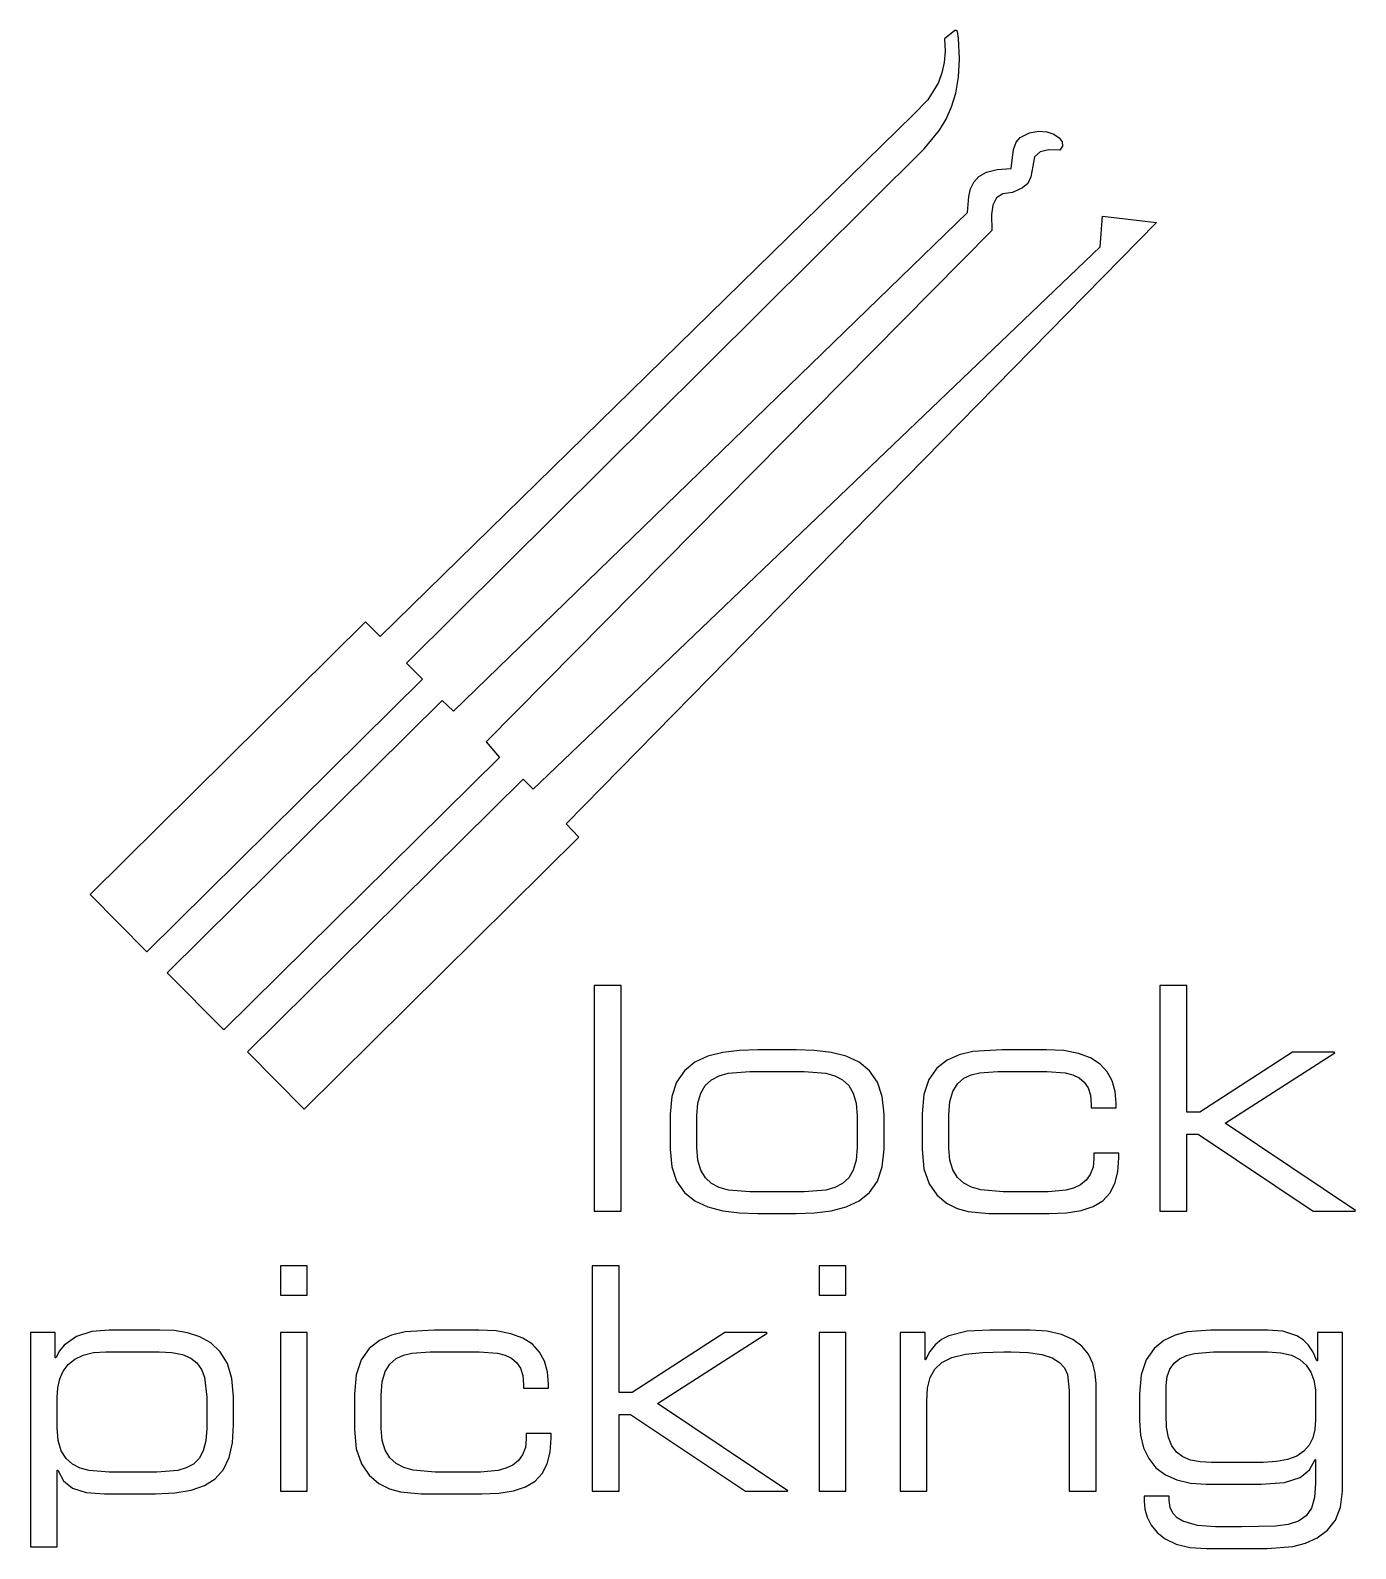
# Model space of a CAD drawing. Extents: x 28 to 171, y 60 to 224.
import ezdxf

# ---------------------------------------------------------------- set-up
doc = ezdxf.new("R2010")
doc.units = 0

msp = doc.modelspace()

# ---------------------------------------------------------------- linework, layer by layer
at = {"layer": 'Layer 1'}
for p, q in [((128.199084, 223.918261), (127.08893, 223.045969)), ((127.08893, 223.045969), (127.089, 223.046)), ((127.089, 223.046), (127.161611, 221.705253)), ((128.36904, 223.950286), (128.199084, 223.918261)), ((128.493775, 223.844766), (128.36904, 223.950286)), ((128.60321, 223.09484), (128.493775, 223.844766)), ((128.710119, 220.862868), (128.60321, 223.09484)), ((127.161611, 221.705253), (127.071347, 220.476319)), ((127.071347, 220.476319), (126.829858, 219.34858)), ((128.607634, 218.903129), (128.710119, 220.862868)), ((126.44879, 218.311415), (125.31451, 216.466333)), ((126.829858, 219.34858), (126.44879, 218.311415)), ((128.319309, 217.184997), (128.607634, 218.903129)), ((125.31451, 216.466333), (123.76169, 214.85612)), ((127.868699, 215.677842), (128.319309, 217.184997)), ((123.76169, 214.85612), (66.16419, 158.49442)), ((127.279356, 214.351038), (127.868699, 215.677842)), ((124.91448, 211.14644), (126.574836, 213.173954)), ((126.574836, 213.173954), (127.279356, 214.351038)), ((134.564302, 211.079594), (134.824539, 211.864525)), ((134.824539, 211.864525), (135.262161, 212.38797)), ((135.262161, 212.38797), (136.2767, 212.889634)), ((136.2767, 212.889634), (137.25427, 213.075361)), ((137.25427, 213.075361), (138.14474, 213.007052)), ((138.14474, 213.007052), (138.897978, 212.746606)), ((138.897978, 212.746606), (139.463855, 212.355921)), ((139.463855, 212.355921), (139.792238, 211.896897)), ((139.792238, 211.896897), (139.832997, 211.431434)), ((95.584255, 181.985477), (124.91448, 211.14644)), ((134.30598, 209.02949), (134.564302, 211.079594)), ((136.830678, 210.284952), (136.634451, 209.27512)), ((137.443747, 210.843207), (136.830678, 210.284952)), ((138.377556, 211.053997), (137.443747, 210.843207)), ((139.536001, 211.02143), (138.377556, 211.053997)), ((139.832997, 211.431434), (139.536001, 211.02143)), ((130.823337, 208.154051), (131.650519, 208.623141)), ((131.650519, 208.623141), (132.793795, 208.924306)), ((132.793795, 208.924306), (134.30598, 209.02949)), ((136.634451, 209.27512), (136.404794, 208.115188)), ((129.710193, 206.019817), (129.905988, 206.824331)), ((129.905988, 206.824331), (130.259431, 207.545095)), ((130.259431, 207.545095), (130.823337, 208.154051)), ((135.513891, 206.93646), (134.457771, 206.43746)), ((136.097087, 207.415669), (135.513891, 206.93646)), ((136.404794, 208.115188), (136.097087, 207.415669)), ((129.58028, 204.27177), (129.710193, 206.019817)), ((132.315815, 205.087412), (132.164811, 204.06454)), ((132.70621, 205.847393), (132.315815, 205.087412)), ((133.399146, 206.309178), (132.70621, 205.847393)), ((134.457771, 206.43746), (133.399146, 206.309178)), ((74.10418, 150.43577), (129.58028, 204.27177)), ((132.164811, 204.06454), (132.20027, 202.33573)), ((143.92372, 200.55957), (144.153369, 203.88048)), ((144.153369, 203.88048), (149.984429, 203.184552)), ((132.20027, 202.33573), (77.60497, 147.12993)), ((149.984429, 203.184552), (86.244529, 138.246252)), ((82.68182, 142.00407), (143.92372, 200.55957)), ((69.00488, 155.62284), (95.584255, 181.985477)), ((64.60192, 160.07214), (34.84922, 130.63604)), ((66.16419, 158.49442), (64.60192, 160.07214)), ((70.72551, 153.88291), (69.00488, 155.62284)), ((40.97281, 124.44681), (70.72551, 153.88291)), ((43.1817, 122.19), (72.8556, 151.5987)), ((72.8556, 151.5987), (74.10418, 150.43577)), ((77.60497, 147.12993), (79.0581, 145.437)), ((79.0581, 145.437), (49.3056, 116)), ((51.8514, 113.634), (81.604, 143.071)), ((81.604, 143.071), (82.68182, 142.00407)), ((86.244529, 138.246252), (87.632919, 136.836082)), ((87.632919, 136.836082), (57.9753, 107.445)), ((34.84922, 130.63604), (40.97281, 124.44681)), ((49.3056, 116), (43.1817, 122.19)), ((92.1835, 120.798), (89.2911, 120.798)), ((89.2911, 120.798), (89.2911, 96.4485)), ((92.1835, 96.4485), (92.1835, 120.798)), ((153.26, 120.798), (150.367, 120.798)), ((150.367, 120.798), (150.367, 96.4485)), ((153.26, 107.11), (153.26, 120.798)), ((57.9753, 107.445), (51.8514, 113.634)), ((101.537986, 113.157018), (100.150059, 112.507885)), ((103.153325, 113.576767), (101.537986, 113.157018)), ((104.966517, 113.802604), (103.153325, 113.576767)), ((106.948, 113.87), (104.966517, 113.802604)), ((111.08467, 113.86991), (106.948, 113.87)), ((113.066153, 113.802514), (111.08467, 113.86991)), ((114.879345, 113.576677), (113.066153, 113.802514)), ((116.494684, 113.156928), (114.879345, 113.576677)), ((117.882611, 112.507795), (116.494684, 113.156928)), ((128.695508, 113.318415), (127.387916, 112.73911)), ((130.148928, 113.662425), (128.695508, 113.318415)), ((133.282, 113.87), (130.148928, 113.662425)), ((138.12497, 113.87041), (133.282, 113.87)), ((139.992227, 113.769381), (138.12497, 113.87041)), ((141.567039, 113.472076), (139.992227, 113.769381)), ((142.862807, 112.987164), (141.567039, 113.472076)), ((164.661, 113.601), (154.67218, 107.10994)), ((157.396234, 105.932804), (169.234834, 113.533734)), ((169.1676, 113.600968), (164.661, 113.601)), ((169.234834, 113.533734), (169.1676, 113.600968)), ((99.019104, 111.593897), (98.17468, 110.379583)), ((100.150059, 112.507885), (99.019104, 111.593897)), ((103.761282, 111.332399), (106.07351, 111.5158)), ((106.07351, 111.5158), (111.959, 111.516)), ((111.959, 111.516), (114.271228, 111.332599)), ((119.013566, 111.593807), (117.882611, 112.507795)), ((119.85799, 110.379493), (119.013566, 111.593807)), ((126.278967, 111.868148), (125.421472, 110.64917)), ((127.387916, 112.73911), (126.278967, 111.868148)), ((130.870964, 111.3861), (132.84529, 111.5159)), ((132.84529, 111.5159), (138.159, 111.516)), ((138.159, 111.516), (140.125446, 111.36623)), ((143.892931, 112.323318), (142.862807, 112.987164)), ((144.670812, 111.489207), (143.892931, 112.323318)), ((98.17468, 110.379583), (97.646349, 108.829471)), ((100.776405, 109.174672), (101.278264, 110.009899)), ((101.278264, 110.009899), (101.95354, 110.628748)), ((101.95354, 110.628748), (102.786468, 111.05999)), ((102.786468, 111.05999), (103.761282, 111.332399)), ((114.271228, 111.332599), (115.246042, 111.060189)), ((115.246042, 111.060189), (116.07897, 110.628946)), ((116.07897, 110.628946), (116.754246, 110.010097)), ((116.754246, 110.010097), (117.256105, 109.174871)), ((120.386321, 108.829381), (119.85799, 110.379493)), ((125.421472, 110.64917), (124.868245, 109.025814)), ((128.006952, 109.373412), (128.517417, 110.197208)), ((128.517417, 110.197208), (129.183562, 110.780191)), ((129.183562, 110.780191), (129.977406, 111.162957)), ((129.977406, 111.162957), (130.870964, 111.3861)), ((140.125446, 111.36623), (140.941163, 111.152414)), ((140.941163, 111.152414), (141.631546, 110.82233)), ((141.631546, 110.82233), (142.186349, 110.358242)), ((142.186349, 110.358242), (142.595324, 109.742415)), ((145.20985, 110.493503), (144.670812, 111.489207)), ((145.523446, 109.344877), (145.20985, 110.493503)), ((97.646349, 108.829471), (97.46367, 106.90809)), ((100.463729, 108.094297), (100.776405, 109.174672)), ((117.256105, 109.174871), (117.568781, 108.094495)), ((120.569, 106.908), (120.386321, 108.829381)), ((124.868245, 109.025814), (124.6721, 106.94172)), ((127.565, 106.841), (127.680152, 108.268208)), ((127.680152, 108.268208), (128.006952, 109.373412)), ((142.595324, 109.742415), (142.848223, 108.957113)), ((142.848223, 108.957113), (142.9348, 107.9846)), ((145.625, 108.052), (145.523446, 109.344877)), ((97.46367, 106.90809), (97.4637, 103.141)), ((100.356, 106.74), (100.463729, 108.094297)), ((100.35649, 103.3095), (100.356, 106.74)), ((117.568781, 108.094495), (117.67651, 106.7402)), ((117.67651, 106.7402), (117.6768, 103.309164)), ((120.56933, 103.14131), (120.569, 106.908)), ((124.6721, 106.94172), (124.672, 103.108)), ((127.56496, 103.24224), (127.565, 106.841)), ((142.9348, 107.9846), (142.935, 107.581)), ((142.935, 107.581), (145.625, 107.581)), ((145.625, 107.581), (145.625, 108.052)), ((154.67218, 107.10994), (153.26, 107.11)), ((171.488234, 96.515734), (157.396234, 105.932804)), ((100.464219, 101.955205), (100.35649, 103.3095)), ((117.6768, 103.309164), (117.569071, 101.954867)), ((153.26, 96.4485), (153.26, 104.756)), ((153.26, 104.756), (154.504, 104.756)), ((154.504, 104.756), (166.9144, 96.44879)), ((97.4637, 103.141), (97.646379, 101.219616)), ((100.776895, 100.874829), (100.464219, 101.955205)), ((117.569071, 101.954867), (117.256395, 100.874492)), ((120.386651, 101.219926), (120.56933, 103.14131)), ((124.672, 103.108), (124.875043, 101.023909)), ((127.672952, 101.939115), (127.56496, 103.24224)), ((127.987467, 100.889021), (127.672952, 101.939115)), ((143.237, 102.132), (143.13492, 101.175904)), ((145.928, 102.704), (143.237, 102.704)), ((143.237, 102.704), (143.237, 102.132)), ((145.824661, 100.695273), (145.92766, 102.1996)), ((145.92766, 102.1996), (145.928, 102.704)), ((97.646379, 101.219616), (98.17471, 99.669502)), ((101.278754, 100.039603), (100.776895, 100.874829)), ((101.95403, 99.420754), (101.278754, 100.039603)), ((116.754536, 100.039265), (116.07926, 99.420417)), ((117.256395, 100.874492), (116.754536, 100.039265)), ((119.85832, 99.669812), (120.386651, 101.219926)), ((124.875043, 101.023909), (125.432408, 99.400556)), ((128.494318, 100.067523), (127.987467, 100.889021)), ((129.179316, 99.450184), (128.494318, 100.067523)), ((142.84287, 100.392044), (142.382133, 99.766625)), ((143.13492, 101.175904), (142.84287, 100.392044)), ((145.507254, 99.428605), (145.824661, 100.695273)), ((98.17471, 99.669502), (99.019134, 98.455188)), ((99.019134, 98.455188), (100.150089, 97.541201)), ((102.786958, 98.989511), (101.95403, 99.420754)), ((103.761772, 98.717101), (102.786958, 98.989511)), ((106.074, 98.5337), (103.761772, 98.717101)), ((111.95929, 98.533364), (106.074, 98.5337)), ((114.271518, 98.716765), (111.95929, 98.533364)), ((115.246332, 98.989174), (114.271518, 98.716765)), ((116.07926, 99.420417), (115.246332, 98.989174)), ((117.882941, 97.541511), (119.013896, 98.455498)), ((119.013896, 98.455498), (119.85832, 99.669812)), ((125.432408, 99.400556), (126.266452, 98.181579)), ((130.028272, 99.012568), (129.179316, 99.450184)), ((131.026997, 98.73024), (130.028272, 99.012568)), ((133.417, 98.5337), (131.026997, 98.73024)), ((138.29303, 98.53333), (133.417, 98.5337)), ((140.200622, 98.703068), (138.29303, 98.53333)), ((141.039726, 98.935932), (140.200622, 98.703068)), ((141.77399, 99.285853), (141.039726, 98.935932)), ((142.382133, 99.766625), (141.77399, 99.285853)), ((144.178773, 97.562533), (144.962829, 98.388169)), ((144.962829, 98.388169), (145.507254, 99.428605)), ((100.150089, 97.541201), (101.538016, 96.89207)), ((101.538016, 96.89207), (103.153355, 96.472322)), ((114.879675, 96.472632), (116.495014, 96.89238)), ((116.495014, 96.89238), (117.882941, 97.541511)), ((126.266452, 98.181579), (127.299532, 97.310619)), ((127.299532, 97.310619), (128.454005, 96.731314)), ((141.84132, 96.509943), (143.142473, 96.940267)), ((143.142473, 96.940267), (144.178773, 97.562533)), ((89.2911, 96.4485), (92.1835, 96.4485)), ((103.153355, 96.472322), (104.966547, 96.246486)), ((104.966547, 96.246486), (106.94803, 96.17909)), ((106.94803, 96.17909), (111.085, 96.1794)), ((111.085, 96.1794), (113.066483, 96.246796)), ((113.066483, 96.246796), (114.879675, 96.472632)), ((128.454005, 96.731314), (129.652226, 96.387305)), ((129.652226, 96.387305), (131.86934, 96.17973)), ((131.86934, 96.17973), (138.394, 96.1794)), ((138.394, 96.1794), (140.262699, 96.260131)), ((140.262699, 96.260131), (141.84132, 96.509943)), ((150.367, 96.4485), (153.26, 96.4485)), ((166.9144, 96.44879), (171.421, 96.4485)), ((171.421, 96.4485), (171.488234, 96.515734)), ((58.3045, 90.5292), (55.4121, 90.5292)), ((55.4121, 90.5292), (55.4121, 87.3677)), ((58.3045, 87.3677), (58.3045, 90.5292)), ((91.9705, 90.5291), (89.0781, 90.5291)), ((89.0781, 90.5291), (89.0781, 66.1793)), ((91.9705, 76.8407), (91.9705, 90.5291)), ((116.455, 90.5292), (113.562, 90.5292)), ((113.562, 90.5292), (113.562, 87.3677)), ((116.455, 87.3677), (116.455, 90.5292)), ((55.4121, 87.3677), (58.3045, 87.3677)), ((113.562, 87.3677), (116.455, 87.3677)), ((31.0959, 83.3318), (28.4053, 83.3318)), ((28.4053, 83.3318), (28.4054, 60.1928)), ((31.0959, 80.6076), (31.0959, 83.3318)), ((33.395511, 82.886208), (32.057046, 81.955009)), ((35.055585, 83.426431), (33.395511, 82.886208)), ((36.9143, 83.6009), (35.055585, 83.426431)), ((42.39645, 83.60087), (36.9143, 83.6009)), ((43.915557, 83.532948), (42.39645, 83.60087)), ((45.367662, 83.303433), (43.915557, 83.532948)), ((46.710988, 82.873699), (45.367662, 83.303433)), ((47.903756, 82.205123), (46.710988, 82.873699)), ((48.90419, 81.259079), (47.903756, 82.205123)), ((58.3045, 83.3318), (55.4121, 83.3318)), ((55.4121, 83.3318), (55.4121, 66.1793)), ((58.3045, 66.1793), (58.3045, 83.3318)), ((66.09882, 82.47001), (64.989869, 81.599048)), ((67.406412, 83.049315), (66.09882, 82.47001)), ((68.859832, 83.393325), (67.406412, 83.049315)), ((71.9929, 83.6009), (68.859832, 83.393325)), ((76.83597, 83.60091), (71.9929, 83.6009)), ((78.703227, 83.499881), (76.83597, 83.60091)), ((80.278039, 83.202576), (78.703227, 83.499881)), ((81.573807, 82.717664), (80.278039, 83.202576)), ((82.603931, 82.053818), (81.573807, 82.717664)), ((83.381812, 81.219707), (82.603931, 82.053818)), ((103.372, 83.3318), (93.38317, 76.84074)), ((96.107234, 75.663614), (107.945834, 83.264544)), ((107.8786, 83.331778), (103.372, 83.3318)), ((107.945834, 83.264544), (107.8786, 83.331778)), ((116.455, 83.3318), (113.562, 83.3318)), ((113.562, 83.3318), (113.562, 66.1793)), ((116.455, 66.1793), (116.455, 83.3318)), ((124.998, 83.3318), (122.307, 83.3318)), ((122.307, 83.3318), (122.307, 66.1793)), ((124.998, 80.3722), (124.998, 83.3318)), ((126.09524, 81.997579), (125.523816, 81.273761)), ((126.78096, 82.561382), (126.09524, 81.997579)), ((127.582949, 82.982903), (126.78096, 82.561382)), ((129.543614, 83.470048), (127.582949, 82.982903)), ((131.993, 83.6009), (129.543614, 83.470048)), ((136.33193, 83.60091), (131.993, 83.6009)), ((138.192946, 83.47781), (136.33193, 83.60091)), ((139.730381, 83.126902), (138.192946, 83.47781)), ((140.967488, 82.575777), (139.730381, 83.126902)), ((141.927523, 81.852022), (140.967488, 82.575777)), ((150.793509, 82.47001), (149.732775, 81.599048)), ((152.005589, 83.049315), (150.793509, 82.47001)), ((153.301224, 83.393325), (152.005589, 83.049315)), ((155.872, 83.6009), (153.301224, 83.393325)), ((162.02671, 83.60091), (155.872, 83.6009)), ((163.646319, 83.473213), (162.02671, 83.60091)), ((165.146116, 82.982917), (163.646319, 83.473213)), ((165.813642, 82.551543), (165.146116, 82.982917)), ((166.406283, 81.969216), (165.813642, 82.551543)), ((170.06439, 83.33188), (167.374, 83.3318)), ((167.374, 83.3318), (167.374, 80.2713)), ((170.06504, 66.2129), (170.06439, 83.33188)), ((31.16316, 80.60761), (31.0959, 80.6076)), ((31.546845, 81.334911), (31.16316, 80.60761)), ((32.057046, 81.955009), (31.546845, 81.334911)), ((32.495854, 79.884554), (33.214156, 80.462743)), ((33.214156, 80.462743), (34.121246, 80.890375)), ((34.121246, 80.890375), (35.227767, 81.155626)), ((35.227767, 81.155626), (36.54436, 81.24667)), ((36.54436, 81.24667), (42.2955, 81.2466)), ((42.2955, 81.2466), (43.685004, 81.172175)), ((43.685004, 81.172175), (44.816354, 80.947586)), ((44.816354, 80.947586), (45.712014, 80.570863)), ((45.712014, 80.570863), (46.39445, 80.040035)), ((49.67051, 79.996944), (48.90419, 81.259079)), ((64.132373, 80.38007), (63.579146, 78.756714)), ((64.989869, 81.599048), (64.132373, 80.38007)), ((67.227814, 79.927908), (67.893959, 80.510891)), ((67.893959, 80.510891), (68.687802, 80.893657)), ((68.687802, 80.893657), (69.58136, 81.1168)), ((69.58136, 81.1168), (71.55569, 81.2466)), ((71.55569, 81.2466), (76.8696, 81.2466)), ((76.8696, 81.2466), (78.836046, 81.09683)), ((78.836046, 81.09683), (79.651763, 80.883014)), ((79.651763, 80.883014), (80.342146, 80.55293)), ((80.342146, 80.55293), (80.896949, 80.088842)), ((83.92085, 80.224003), (83.381812, 81.219707)), ((125.06472, 80.37219), (124.998, 80.3722)), ((125.523816, 81.273761), (125.06472, 80.37219)), ((126.817559, 80.103119), (127.906999, 80.629413)), ((127.906999, 80.629413), (129.356279, 80.983867)), ((129.356279, 80.983867), (131.208359, 81.183822)), ((131.208359, 81.183822), (133.5062, 81.24662)), ((133.5062, 81.24662), (134.246, 81.2466)), ((134.246, 81.2466), (136.130268, 81.170861)), ((136.130268, 81.170861), (137.603459, 80.949689)), ((137.603459, 80.949689), (138.714839, 80.592147)), ((138.714839, 80.592147), (139.513674, 80.107301)), ((142.633737, 80.983228), (141.927523, 81.852022)), ((143.109386, 79.996984), (142.633737, 80.983228)), ((148.891177, 80.38007), (148.336505, 78.756714)), ((149.732775, 81.599048), (148.891177, 80.38007)), ((151.880904, 80.00509), (152.487799, 80.48987)), ((152.487799, 80.48987), (153.231852, 80.842222)), ((153.231852, 80.842222), (154.098481, 81.076336)), ((154.098481, 81.076336), (156.14113, 81.2466)), ((156.14113, 81.2466), (162.027, 81.2466)), ((162.027, 81.2466), (163.419263, 81.152206)), ((163.419263, 81.152206), (164.557314, 80.876117)), ((164.557314, 80.876117), (165.461252, 80.428977)), ((165.461252, 80.428977), (166.151177, 79.821425)), ((166.909061, 81.215835), (166.406283, 81.969216)), ((167.307, 80.2713), (166.909061, 81.215835)), ((31.58305, 78.323798), (31.955699, 79.16763)), ((31.955699, 79.16763), (32.495854, 79.884554)), ((46.39445, 80.040035), (46.886127, 79.353132)), ((46.886127, 79.353132), (47.209511, 78.508184)), ((50.16094, 78.380092), (49.67051, 79.996944)), ((63.579146, 78.756714), (63.383, 76.67262)), ((66.390551, 77.998908), (66.71735, 79.104112)), ((66.71735, 79.104112), (67.227814, 79.927908)), ((80.896949, 80.088842), (81.305924, 79.473015)), ((81.305924, 79.473015), (81.558823, 78.687713)), ((84.234446, 79.075377), (83.92085, 80.224003)), ((84.336, 77.7825), (84.234446, 79.075377)), ((125.54636, 78.465641), (126.044999, 79.387642)), ((126.044999, 79.387642), (126.817559, 80.103119)), ((139.513674, 80.107301), (140.04923, 79.504217)), ((140.04923, 79.504217), (140.370774, 78.791958)), ((140.370774, 78.791958), (140.56889, 77.07618)), ((143.377722, 78.920878), (143.109386, 79.996984)), ((143.462, 77.7825), (143.377722, 78.920878)), ((148.336505, 78.756714), (148.13655, 76.67262)), ((151.136921, 78.581494), (151.42575, 79.373694)), ((151.42575, 79.373694), (151.880904, 80.00509)), ((166.151177, 79.821425), (166.647192, 79.064104)), ((166.647192, 79.064104), (166.969395, 78.167655)), ((167.374, 80.2713), (167.307, 80.2713)), ((31.2977, 76.3027), (31.367264, 77.364879)), ((31.367264, 77.364879), (31.58305, 78.323798)), ((47.209511, 78.508184), (47.44126, 76.33627)), ((50.3337, 76.3699), (50.16094, 78.380092)), ((66.2754, 76.5717), (66.390551, 77.998908)), ((81.558823, 78.687713), (81.6454, 77.7152)), ((81.6454, 77.7152), (81.6454, 77.3116)), ((81.6454, 77.3116), (84.336, 77.3116)), ((84.336, 77.3116), (84.336, 77.7825)), ((125.199, 75.9327), (125.27868, 77.319774)), ((125.27868, 77.319774), (125.54636, 78.465641)), ((140.56889, 77.07618), (140.569, 66.1793)), ((143.462, 66.1793), (143.462, 77.7825)), ((151.02867, 74.45287), (151.029, 77.6143)), ((151.029, 77.6143), (151.136921, 78.581494)), ((166.969395, 78.167655), (167.137888, 77.14272)), ((167.137888, 77.14272), (167.17277, 75.99994)), ((31.29769, 73.0403), (31.2977, 76.3027)), ((47.44126, 76.33627), (47.4413, 72.9731)), ((50.3337, 73.34296), (50.3337, 76.3699)), ((63.383, 76.67262), (63.383, 72.8385)), ((66.27536, 72.97304), (66.2754, 76.5717)), ((93.38317, 76.84074), (91.9705, 76.8407)), ((110.199234, 66.246534), (96.107234, 75.663614)), ((125.199, 66.1793), (125.199, 75.9327)), ((148.13655, 76.67262), (148.137, 73.8139)), ((167.17277, 75.99994), (167.172, 73.9148)), ((91.9705, 66.1793), (91.9705, 74.4865)), ((91.9705, 74.4865), (93.2149, 74.4865)), ((93.2149, 74.4865), (105.6253, 66.17929)), ((148.137, 73.8139), (148.248999, 72.25413)), ((151.08516, 73.101987), (151.02867, 74.45287)), ((167.172, 73.9148), (167.098889, 72.867072)), ((31.413498, 71.657035), (31.29769, 73.0403)), ((47.4413, 72.9731), (47.348023, 71.631349)), ((50.216578, 71.430316), (50.3337, 73.34296)), ((63.383, 72.8385), (63.586043, 70.754409)), ((66.383352, 71.669915), (66.27536, 72.97304)), ((84.6386, 72.4349), (81.9481, 72.4349)), ((81.9481, 72.4349), (81.9481, 71.8632)), ((84.63866, 71.9304), (84.6386, 72.4349)), ((148.248999, 72.25413), (148.585257, 70.883148)), ((151.285114, 71.988765), (151.08516, 73.101987)), ((167.098889, 72.867072), (166.870885, 71.946254)), ((31.744895, 70.563062), (31.413498, 71.657035)), ((32.26784, 69.726062), (31.744895, 70.563062)), ((47.073446, 70.563125), (46.625452, 69.739262)), ((47.348023, 71.631349), (47.073446, 70.563125)), ((49.857067, 69.840463), (50.216578, 71.430316)), ((63.586043, 70.754409), (64.143408, 69.131056)), ((66.697867, 70.619821), (66.383352, 71.669915)), ((67.204718, 69.798323), (66.697867, 70.619821)), ((81.84602, 70.907104), (81.55397, 70.123244)), ((81.9481, 71.8632), (81.84602, 70.907104)), ((84.535661, 70.426073), (84.63866, 71.9304)), ((148.585257, 70.883148), (149.146169, 69.706866)), ((151.636415, 71.095468), (151.285114, 71.988765)), ((152.146945, 70.40436), (151.636415, 71.095468)), ((166.474981, 71.156286), (165.898171, 70.501111)), ((166.870885, 71.946254), (166.474981, 71.156286)), ((32.958289, 69.113716), (32.26784, 69.726062)), ((33.792201, 68.693706), (32.958289, 69.113716)), ((46.011924, 69.130594), (45.240743, 68.707955)), ((46.625452, 69.739262), (46.011924, 69.130594)), ((49.242947, 68.552513), (49.857067, 69.840463)), ((64.143408, 69.131056), (64.977452, 67.912079)), ((67.889716, 69.180984), (67.204718, 69.798323)), ((68.738672, 68.743368), (67.889716, 69.180984)), ((80.485091, 69.017053), (79.750828, 68.667132)), ((81.093233, 69.497825), (80.485091, 69.017053)), ((81.55397, 70.123244), (81.093233, 69.497825)), ((83.673831, 68.118969), (84.218255, 69.159405)), ((84.218255, 69.159405), (84.535661, 70.426073)), ((149.146169, 69.706866), (149.93213, 68.731196)), ((152.824586, 69.897705), (152.146945, 70.40436)), ((153.677221, 69.557767), (152.824586, 69.897705)), ((154.712731, 69.366811), (153.677221, 69.557767)), ((155.939, 69.3071), (154.712731, 69.366811)), ((161.52175, 69.30716), (155.939, 69.3071)), ((162.952245, 69.383753), (161.52175, 69.30716)), ((164.14981, 69.610903), (162.952245, 69.383753)), ((165.12745, 69.98467), (164.14981, 69.610903)), ((165.898171, 70.501111), (165.12745, 69.98467)), ((166.508432, 68.513556), (167.10541, 69.60976)), ((167.10541, 69.60976), (167.172, 69.6098)), ((167.172, 69.6098), (167.172, 67.0537)), ((31.2977, 60.1927), (31.2977, 68.4663)), ((31.2977, 68.4663), (31.365, 68.4663)), ((31.365, 68.4663), (31.978266, 67.314915)), ((31.978266, 67.314915), (32.966743, 66.519825)), ((34.745535, 68.433712), (33.792201, 68.693706)), ((36.9143, 68.2645), (34.745535, 68.433712)), ((42.06011, 68.26456), (36.9143, 68.2645)), ((44.319792, 68.442181), (42.06011, 68.26456)), ((45.240743, 68.707955), (44.319792, 68.442181)), ((47.202013, 66.798767), (48.362003, 67.545578)), ((48.362003, 67.545578), (49.242947, 68.552513)), ((64.977452, 67.912079), (66.010532, 67.041119)), ((69.737397, 68.46104), (68.738672, 68.743368)), ((72.1274, 68.2645), (69.737397, 68.46104)), ((77.00414, 68.26453), (72.1274, 68.2645)), ((78.911726, 68.434268), (77.00414, 68.26453)), ((79.750828, 68.667132), (78.911726, 68.434268)), ((81.853478, 66.671067), (82.889776, 67.293333)), ((82.889776, 67.293333), (83.673831, 68.118969)), ((149.93213, 68.731196), (150.943533, 67.962051)), ((150.943533, 67.962051), (152.180773, 67.405342)), ((152.180773, 67.405342), (153.644244, 67.066981)), ((163.813635, 67.140932), (165.482642, 67.675899)), ((165.482642, 67.675899), (166.508432, 68.513556)), ((32.966743, 66.519825), (34.415563, 66.058957)), ((34.415563, 66.058957), (36.40986, 65.91024)), ((36.40986, 65.91024), (41.9256, 65.9102)), ((41.9256, 65.9102), (43.99603, 66.001967)), ((43.99603, 66.001967), (45.750762, 66.291193)), ((45.750762, 66.291193), (47.202013, 66.798767)), ((55.4121, 66.1793), (58.3045, 66.1793)), ((66.010532, 67.041119), (67.165005, 66.461814)), ((67.165005, 66.461814), (68.363226, 66.117805)), ((68.363226, 66.117805), (70.58034, 65.91023)), ((70.58034, 65.91023), (77.105, 65.9102)), ((77.105, 65.9102), (78.973702, 65.990931)), ((78.973702, 65.990931), (80.552324, 66.240743)), ((80.552324, 66.240743), (81.853478, 66.671067)), ((89.0781, 66.1793), (91.9705, 66.1793)), ((105.6253, 66.17929), (110.132, 66.1793)), ((110.132, 66.1793), (110.199234, 66.246534)), ((113.562, 66.1793), (116.455, 66.1793)), ((122.307, 66.1793), (125.199, 66.1793)), ((140.569, 66.1793), (143.462, 66.1793)), ((151.365, 65.6748), (148.675, 65.6748)), ((148.675, 65.6748), (148.675, 65.1031)), ((151.36541, 65.20396), (151.365, 65.6748)), ((153.644244, 67.066981), (155.33434, 66.95288)), ((155.33434, 66.95288), (161.287, 66.9528)), ((161.287, 66.9528), (163.813635, 67.140932)), ((167.172, 67.0537), (167.062563, 65.518825)), ((169.862917, 64.458497), (170.06504, 66.2129)), ((148.675, 65.1031), (148.746075, 64.255785)), ((148.746075, 64.255785), (148.978743, 63.382065)), ((151.468934, 64.443814), (151.36541, 65.20396)), ((151.764793, 63.820825), (151.468934, 64.443814)), ((166.725319, 64.359951), (166.146866, 63.524264)), ((167.062563, 65.518825), (166.725319, 64.359951)), ((169.299378, 63.055657), (169.862917, 64.458497)), ((148.978743, 63.382065), (149.402169, 62.524897)), ((149.402169, 62.524897), (150.04552, 61.727244)), ((152.230915, 63.323957), (151.764793, 63.820825)), ((152.84523, 62.942176), (152.230915, 63.323957)), ((154.430155, 62.47973), (152.84523, 62.942176)), ((156.343, 62.3452), (154.430155, 62.47973)), ((159.16748, 62.34516), (156.343, 62.3452)), ((162.830261, 62.428189), (159.16748, 62.34516)), ((164.212738, 62.611196), (162.830261, 62.428189)), ((165.313806, 62.95895), (164.212738, 62.611196)), ((166.146866, 63.524264), (165.313806, 62.95895)), ((168.438665, 61.968121), (169.299378, 63.055657)), ((150.04552, 61.727244), (150.937961, 61.032064)), ((150.937961, 61.032064), (152.108658, 60.482319)), ((166.08269, 60.59392), (167.345021, 61.159629)), ((167.345021, 61.159629), (168.438665, 61.968121)), ((28.4054, 60.1928), (31.2977, 60.1927)), ((152.108658, 60.482319), (153.586775, 60.120967)), ((153.586775, 60.120967), (155.40148, 59.99097)), ((155.40148, 59.99097), (161.926, 59.9909)), ((161.926, 59.9909), (164.715914, 60.234736)), ((164.715914, 60.234736), (166.08269, 60.59392))]:
    msp.add_line(p, q, dxfattribs=at)

doc.saveas('drawing.dxf')
